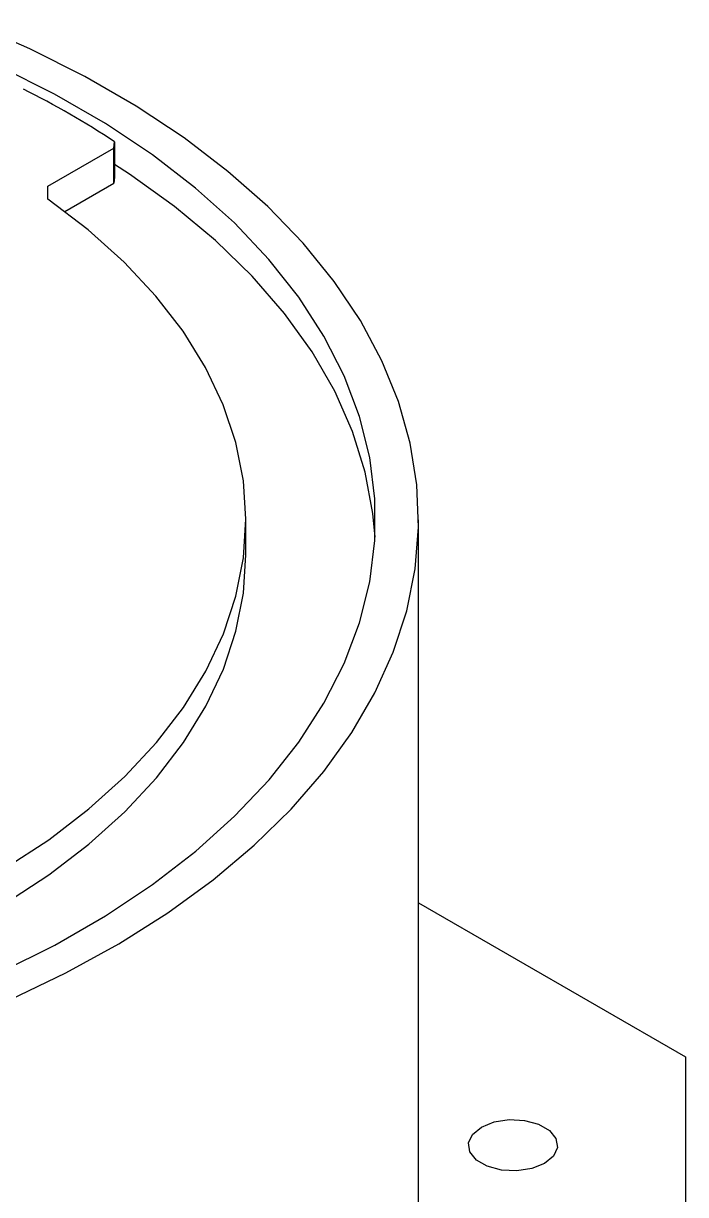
# Model space of a CAD drawing. Header units: millimetres. Extents: x 1258 to 2922, y -135 to 1239.
# Drawn here: x 1710.02 to 1733.03, y 364.93 to 405.64 of the extents above; entities that cross this region are included whole.
import ezdxf

# ---------------------------------------------------------------- set-up
doc = ezdxf.new("R2010")
doc.units = ezdxf.units.MM
doc.header["$LTSCALE"] = 6

msp = doc.modelspace()

# ---------------------------------------------------------------- linework, layer by layer
at = {"color": 7, "linetype": 'Continuous', "lineweight": 25}
for p, q in [((1713.16, 401.304), (1713.188, 401.523)), ((1713.188, 401.523), (1713.188, 400.298)), ((1710.868, 399.981), (1713.16, 401.304)), ((1713.16, 400.08), (1713.16, 401.304)), ((1713.188, 400.298), (1713.16, 400.08)), ((1710.868, 399.532), (1710.868, 399.981)), ((1711.461, 399.099), (1713.16, 400.08)), ((1717.752, 387.165), (1717.752, 388.389)), ((1723.752, 358.994), (1723.752, 388.389)), ((1723.752, 375.069), (1733.027, 369.715)), ((1733.027, 369.715), (1733.027, 348.272))]:
    msp.add_line(p, q, dxfattribs=at)
at = {"color": 7, "linetype": 'Continuous', "lineweight": 25, "flags": 128}
for points in [[(1709.549, 371.706), (1711.497, 372.638), (1713.33, 373.646), (1715.037, 374.725), (1716.61, 375.869), (1718.042, 377.074), (1719.327, 378.332), (1720.457, 379.64), (1721.427, 380.989), (1722.233, 382.374), (1722.871, 383.788), (1723.338, 385.223), (1723.631, 386.675), (1723.75, 388.134), (1723.693, 389.595), (1723.46, 391.049), (1723.054, 392.491), (1722.476, 393.914), (1721.728, 395.309), (1720.814, 396.672), (1719.739, 397.995), (1718.508, 399.271), (1717.127, 400.495), (1715.602, 401.661), (1713.941, 402.763), (1712.151, 403.796), (1710.242, 404.755), (1708.223, 405.636)], [(1709.218, 372.659), (1711.105, 373.603), (1712.872, 374.623), (1714.507, 375.713), (1716.004, 376.868), (1717.355, 378.081), (1718.552, 379.347), (1719.589, 380.659), (1720.462, 382.01), (1721.166, 383.394), (1721.697, 384.803), (1722.052, 386.231), (1722.23, 387.67), (1722.23, 389.112), (1722.052, 390.55), (1721.696, 391.978), (1721.165, 393.387), (1720.461, 394.771), (1719.588, 396.122), (1718.55, 397.434), (1717.352, 398.7), (1716.002, 399.913), (1714.505, 401.068), (1712.869, 402.157), (1711.102, 403.177), (1709.214, 404.122)], [(1722.236, 387.777), (1722.163, 388.606), (1721.896, 390.04), (1721.452, 391.459), (1720.835, 392.857), (1720.046, 394.225), (1719.089, 395.558), (1717.971, 396.848), (1716.696, 398.088), (1715.271, 399.273), (1713.704, 400.396), (1713.188, 400.732)], [(1709.363, 376.261), (1710.896, 377.266), (1712.291, 378.336), (1713.542, 379.463), (1714.641, 380.642), (1715.582, 381.866), (1716.358, 383.127), (1716.967, 384.419), (1717.404, 385.734), (1717.666, 387.064), (1717.752, 388.402), (1717.662, 389.74), (1717.397, 391.07), (1716.957, 392.384), (1716.345, 393.676), (1715.565, 394.937), (1714.622, 396.16), (1713.52, 397.338), (1712.266, 398.464), (1710.868, 399.532), (1710.868, 399.532)], [(1684.156, 369.648), (1686.47, 369.563), (1688.789, 369.58), (1691.099, 369.698), (1693.387, 369.917), (1695.64, 370.236), (1697.843, 370.653), (1699.986, 371.165), (1702.055, 371.77), (1704.039, 372.464), (1705.925, 373.243), (1707.703, 374.102), (1709.363, 375.037), (1710.896, 376.042), (1712.291, 377.111), (1713.542, 378.238), (1714.641, 379.417), (1715.582, 380.641), (1716.358, 381.902), (1716.967, 383.194), (1717.404, 384.509), (1717.666, 385.839), (1717.752, 387.165)], [(1728.123, 366.015), (1727.682, 365.837), (1727.162, 365.756), (1726.626, 365.783), (1726.138, 365.915), (1725.757, 366.134), (1725.53, 366.416), (1725.483, 366.726), (1725.622, 367.026), (1725.931, 367.28), (1726.372, 367.459), (1726.892, 367.539), (1727.428, 367.512), (1727.916, 367.381), (1728.297, 367.161), (1728.524, 366.879), (1728.571, 366.57), (1728.432, 366.27), (1728.123, 366.015)]]:
    msp.add_lwpolyline(points, dxfattribs=at)
at = {"color": 7, "linetype": 'Continuous', "lineweight": 25}
msp.add_arc((1695.375, 374.344), 32.497, 56.7603, 63.2163, dxfattribs=at)

doc.saveas('drawing.dxf')
